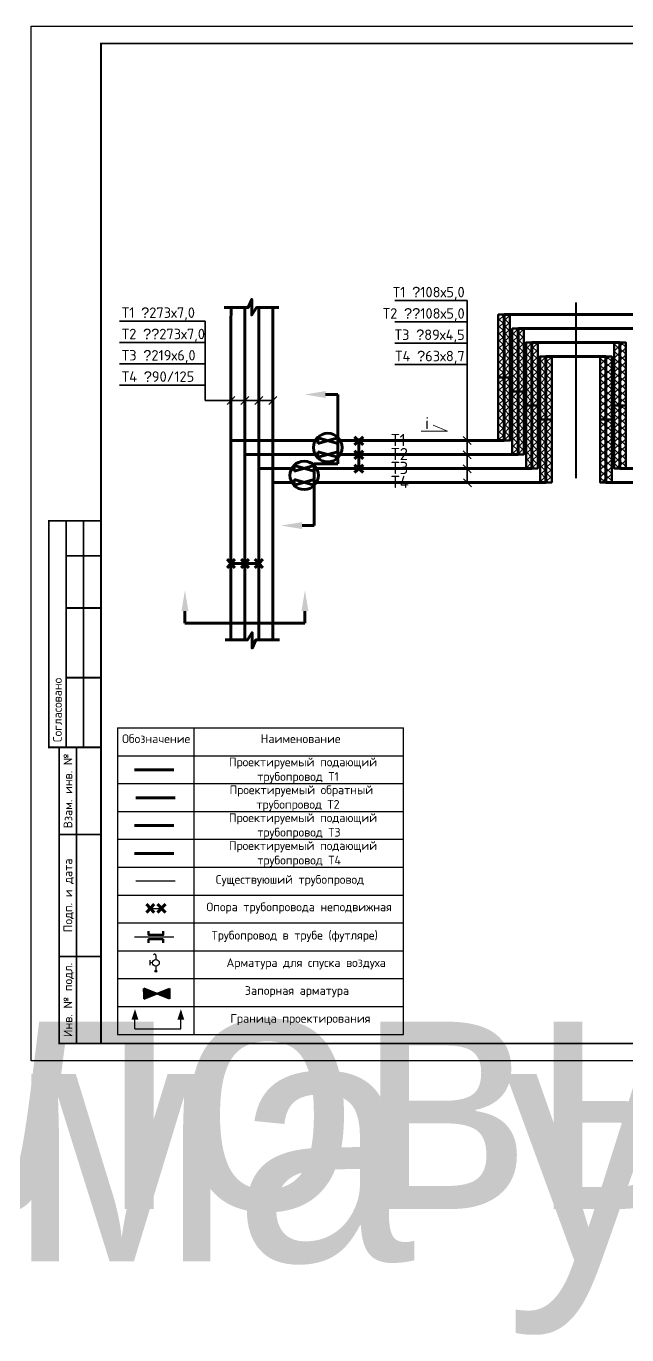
# Model space of a CAD drawing. Header units: millimetres. Extents: x 1642 to 8783, y 1095 to 5441.
# Drawn here: x 2143.9 to 2316.2, y 1846.1 to 2221.7 of the extents above; entities that cross this region are included whole.
import ezdxf
from ezdxf.enums import TextEntityAlignment as Align

# ---------------------------------------------------------------- set-up
doc = ezdxf.new("R2018")
doc.units = ezdxf.units.MM
doc.linetypes.add('ГОСТ 2.303 5', pattern=[24, 20, -1.5, 1, -1.5])
for name, color, linetype, lineweight in [('3 Оъекты сущ.', 7, 'Continuous', 30), ('7 тонкие', 7, 'Continuous', 20), ('9 Размеры на геодезии', 5, 'Continuous', 40), ('Объекты проект.', 1, 'Continuous', 80), ('Основной', 1, 'Continuous', 60), ('Размер 3.5', 250, 'Continuous', 35), ('Размерный', 4, 'Continuous', 30), ('Размеры на чертеже', 250, 'Continuous', 25)]:
    doc.layers.add(name, color=color, linetype=linetype, lineweight=lineweight)
doc.styles.add('-ISOCPEUR-', font='isocpeur.ttf')
doc.styles.get("Standard").update_dxf_attribs({"font": 'arial.ttf'})
pattern_1 = [(45, (-20.8429, 77.5574), (-1.0102788, 1.0102788), []), (135, (-20.8429, 77.5574), (-1.0102788, -1.0102788), [])]
pattern_2 = [(45, (-19.182, 77.5574), (-1.0102788, 1.0102788), []), (135, (-19.182, 77.5574), (-1.0102788, -1.0102788), [])]
pattern_3 = [(45, (-20.8429, 59.4768), (-1.0102788, 1.0102788), []), (135, (-20.8429, 59.4768), (-1.0102788, -1.0102788), [])]
pattern_4 = [(45, (-19.182, 59.4768), (-1.0102788, 1.0102788), []), (135, (-19.182, 59.4768), (-1.0102788, -1.0102788), [])]
pattern_5 = [(45, (-16.8429, 73.5574), (-1.0102788, 1.0102788), []), (135, (-16.8429, 73.5574), (-1.0102788, -1.0102788), [])]
pattern_6 = [(45, (-15.182, 73.5574), (-1.0102788, 1.0102788), []), (135, (-15.182, 73.5574), (-1.0102788, -1.0102788), [])]
pattern_7 = [(45, (-16.8429, 55.4768), (-1.0102788, 1.0102788), []), (135, (-16.8429, 55.4768), (-1.0102788, -1.0102788), [])]
pattern_8 = [(45, (-15.182, 55.4768), (-1.0102788, 1.0102788), []), (135, (-15.182, 55.4768), (-1.0102788, -1.0102788), [])]

# ---------------------------------------------------------------- blocks, each defined once
blk = doc.blocks.new('*U305')
blk.add_lwpolyline([(0, 0), (420, 0), (420, -297), (0, -297)], close=True)
at = {"const_width": 0.5}
blk.add_lwpolyline([(20, -5), (415, -5), (415, -292), (20, -292)], close=True, dxfattribs=at)
for points in [[(20, -207), (5, -207), (5, -142), (20, -142)], [(10, -142), (10, -207)], [(15, -142), (15, -207)], [(10, -152), (20, -152)], [(10, -167), (20, -167)], [(10, -187), (20, -187)], [(20, -292), (8, -292), (8, -207), (20, -207)], [(13, -207), (13, -292)], [(8, -232), (20, -232)], [(8, -267), (20, -267)]]:
    blk.add_lwpolyline(points, dxfattribs=at)
at = {"style": '-ISOCPEUR-'}
blk.add_text('Согласовано', height=2.5, rotation=90, dxfattribs=at).set_placement((7.5, -205.5), align=Align.MIDDLE_LEFT)
for s, p in [('Взам. инв. №', (10.5, -219.5)), ('Подп. и дата', (10.5, -249.5)), ('Инв. № подл.', (10.5, -279.5))]:
    blk.add_text(s, height=2.5, rotation=90, dxfattribs=at).set_placement(p, align=Align.MIDDLE_CENTER)
blk.add_attdef('РАЗРАБОТАЛ', text='', height=2.5).set_placement((250.5, -264.22), align=Align.MIDDLE_LEFT)
at = {"flags": 8}
for tag, height, p in [('ДАТА', 2.5, (290.07, -264.4)), ('ЛИСТ', 3, (386.39, -271.92)), ('ЛИСТОВ', 3, (403.89, -271.92))]:
    blk.add_attdef(tag, text='', height=height, dxfattribs=at).set_placement(p, align=Align.MIDDLE_CENTER)
blk.add_attdef('ПРОВЕРИЛ', (250.75, -270.73), '', height=2.5)
at = {"lineweight": 30, "flags": 104}
for tag, p in [('ТЕПЛОВЫЕ_СЕТИ', (330, -269.5)), ('ИМЯ_ЧЕРТЕЖА', (330, -284.5))]:
    blk.add_attdef(tag, text='', height=3, dxfattribs=at).set_placement(p, align=Align.MIDDLE_CENTER)
at = {"style": '-ISOCPEUR-', "flags": 8}
blk.add_attdef('ФОРМАТ', text='', height=3, dxfattribs=at).set_placement((380.97, -294.75), align=Align.MIDDLE_CENTER)

msp = doc.modelspace()

# ---------------------------------------------------------------- hatches: boundary and pattern name
h = msp.add_hatch()
h.set_pattern_fill('ANSI37', color=256, scale=0.45)
h.set_pattern_definition([(45, (-28.8429, 85.5574), (-1.0102788, 1.0102788), []), (135, (-28.8429, 85.5574), (-1.0102788, -1.0102788), [])])
h.paths.add_polyline_path([(2280.97, 2138.893), (2279.309, 2138.893), (2279.309, 2120.812), (2280.97, 2120.812)])
h = msp.add_hatch()
h.set_pattern_fill('ANSI37', color=256, scale=0.45)
h.set_pattern_definition([(45, (-27.182, 85.5574), (-1.0102788, 1.0102788), []), (135, (-27.182, 85.5574), (-1.0102788, -1.0102788), [])])
h.paths.add_polyline_path([(2282.631, 2138.893), (2280.97, 2138.893), (2280.97, 2120.812), (2282.631, 2120.812)])
h = msp.add_hatch()
h.set_pattern_fill('ANSI37', color=256, scale=0.45)
h.set_pattern_definition([(45, (-24.8429, 81.5574), (-1.0102788, 1.0102788), []), (135, (-24.8429, 81.5574), (-1.0102788, -1.0102788), [])])
h.paths.add_polyline_path([(2284.97, 2134.893), (2283.309, 2134.893), (2283.309, 2116.812), (2284.97, 2116.812)])
h = msp.add_hatch()
h.set_pattern_fill('ANSI37', color=256, scale=0.45)
h.set_pattern_definition([(45, (-23.182, 81.5574), (-1.0102788, 1.0102788), []), (135, (-23.182, 81.5574), (-1.0102788, -1.0102788), [])])
h.paths.add_polyline_path([(2286.631, 2134.893), (2284.97, 2134.893), (2284.97, 2116.812), (2286.631, 2116.812)])
h = msp.add_hatch()
h.set_pattern_fill('ANSI37', color=256, scale=0.45)
h.set_pattern_definition(pattern_1)
h.paths.add_polyline_path([(2288.97, 2130.893), (2287.309, 2130.893), (2287.309, 2112.812), (2288.97, 2112.812)])
h = msp.add_hatch()
h.set_pattern_fill('ANSI37', color=256, scale=0.45)
h.set_pattern_definition(pattern_2)
h.paths.add_polyline_path([(2290.631, 2130.893), (2288.97, 2130.893), (2288.97, 2112.812), (2290.631, 2112.812)])
h = msp.add_hatch()
h.set_pattern_fill('ANSI37', color=256, scale=0.45)
h.set_pattern_definition(pattern_2)
h.paths.add_polyline_path([(2312.533, 2130.893), (2314.194, 2130.893), (2314.194, 2112.812), (2312.533, 2112.812)])
h = msp.add_hatch()
h.set_pattern_fill('ANSI37', color=256, scale=0.45)
h.set_pattern_definition(pattern_1)
h.paths.add_polyline_path([(2314.194, 2130.893), (2315.855, 2130.893), (2315.855, 2112.812), (2314.194, 2112.812)])
h = msp.add_hatch()
h.set_pattern_fill('ANSI37', color=256, scale=0.45)
h.set_pattern_definition(pattern_5)
h.paths.add_polyline_path([(2292.97, 2126.893), (2291.309, 2126.893), (2291.309, 2108.812), (2292.97, 2108.812)])
h = msp.add_hatch()
h.set_pattern_fill('ANSI37', color=256, scale=0.45)
h.set_pattern_definition(pattern_6)
h.paths.add_polyline_path([(2294.631, 2126.893), (2292.97, 2126.893), (2292.97, 2108.812), (2294.631, 2108.812)])
h = msp.add_hatch()
h.set_pattern_fill('ANSI37', color=256, scale=0.45)
h.set_pattern_definition(pattern_6)
h.paths.add_polyline_path([(2308.533, 2126.893), (2310.194, 2126.893), (2310.194, 2108.812), (2308.533, 2108.812)])
h = msp.add_hatch()
h.set_pattern_fill('ANSI37', color=256, scale=0.45)
h.set_pattern_definition(pattern_5)
h.paths.add_polyline_path([(2310.194, 2126.893), (2311.855, 2126.893), (2311.855, 2108.812), (2310.194, 2108.812)])
h = msp.add_hatch()
h.set_pattern_fill('ANSI37', color=256, scale=0.45)
h.set_pattern_definition([(45, (-28.8429, 67.4768), (-1.0102788, 1.0102788), []), (135, (-28.8429, 67.4768), (-1.0102788, -1.0102788), [])])
h.paths.add_polyline_path([(2280.97, 2120.812), (2279.309, 2120.812), (2279.309, 2102.732), (2280.97, 2102.732)])
h = msp.add_hatch()
h.set_pattern_fill('ANSI37', color=256, scale=0.45)
h.set_pattern_definition([(45, (-27.182, 67.4768), (-1.0102788, 1.0102788), []), (135, (-27.182, 67.4768), (-1.0102788, -1.0102788), [])])
h.paths.add_polyline_path([(2282.631, 2120.812), (2280.97, 2120.812), (2280.97, 2102.732), (2282.631, 2102.732)])
h = msp.add_hatch()
h.set_pattern_fill('ANSI37', color=256, scale=0.45)
h.set_pattern_definition([(45, (-24.8429, 63.4768), (-1.0102788, 1.0102788), []), (135, (-24.8429, 63.4768), (-1.0102788, -1.0102788), [])])
h.paths.add_polyline_path([(2284.97, 2116.812), (2283.309, 2116.812), (2283.309, 2098.732), (2284.97, 2098.732)])
h = msp.add_hatch()
h.set_pattern_fill('ANSI37', color=256, scale=0.45)
h.set_pattern_definition([(45, (-23.182, 63.4768), (-1.0102788, 1.0102788), []), (135, (-23.182, 63.4768), (-1.0102788, -1.0102788), [])])
h.paths.add_polyline_path([(2286.631, 2116.812), (2284.97, 2116.812), (2284.97, 2098.732), (2286.631, 2098.732)])
h = msp.add_hatch()
h.set_pattern_fill('ANSI37', color=256, scale=0.45)
h.set_pattern_definition(pattern_3)
h.paths.add_polyline_path([(2288.97, 2112.812), (2287.309, 2112.812), (2287.309, 2094.732), (2288.97, 2094.732)])
h = msp.add_hatch()
h.set_pattern_fill('ANSI37', color=256, scale=0.45)
h.set_pattern_definition(pattern_4)
h.paths.add_polyline_path([(2290.631, 2112.812), (2288.97, 2112.812), (2288.97, 2094.732), (2290.631, 2094.732)])
h = msp.add_hatch()
h.set_pattern_fill('ANSI37', color=256, scale=0.45)
h.set_pattern_definition(pattern_4)
h.paths.add_polyline_path([(2312.533, 2112.812), (2314.194, 2112.812), (2314.194, 2094.732), (2312.533, 2094.732)])
h = msp.add_hatch()
h.set_pattern_fill('ANSI37', color=256, scale=0.45)
h.set_pattern_definition(pattern_3)
h.paths.add_polyline_path([(2314.194, 2112.812), (2315.855, 2112.812), (2315.855, 2094.732), (2314.194, 2094.732)])
h = msp.add_hatch()
h.set_pattern_fill('ANSI37', color=256, scale=0.45)
h.set_pattern_definition(pattern_7)
h.paths.add_polyline_path([(2292.97, 2108.812), (2291.309, 2108.812), (2291.309, 2090.732), (2292.97, 2090.732)])
h = msp.add_hatch()
h.set_pattern_fill('ANSI37', color=256, scale=0.45)
h.set_pattern_definition(pattern_8)
h.paths.add_polyline_path([(2294.631, 2108.812), (2292.97, 2108.812), (2292.97, 2090.732), (2294.631, 2090.732)])
h = msp.add_hatch()
h.set_pattern_fill('ANSI37', color=256, scale=0.45)
h.set_pattern_definition(pattern_8)
h.paths.add_polyline_path([(2308.533, 2108.812), (2310.194, 2108.812), (2310.194, 2090.732), (2308.533, 2090.732)])
h = msp.add_hatch()
h.set_pattern_fill('ANSI37', color=256, scale=0.45)
h.set_pattern_definition(pattern_7)
h.paths.add_polyline_path([(2310.194, 2108.812), (2311.855, 2108.812), (2311.855, 2090.732), (2310.194, 2090.732)])
at = {"lineweight": 30, "ltscale": 2}
h = msp.add_hatch(color=256, dxfattribs=at)
edge = h.paths.add_edge_path()
edge.add_arc((2181.11, 1950.435), 0.263, 0, 360)
at = {"layer": '9 Размеры на геодезии', "linetype": 'ByBlock'}
h = msp.add_hatch(color=0, dxfattribs=at)
h.dxf.hatch_style = 1
h.paths.add_polyline_path([(2181.327, 1943.971), (2177.607, 1945.471), (2177.607, 1942.471)])
h = msp.add_hatch(color=0, dxfattribs=at)
h.dxf.hatch_style = 1
h.paths.add_polyline_path([(2185.047, 1945.471), (2181.327, 1943.971), (2185.047, 1942.471)])

# ---------------------------------------------------------------- linework, layer by layer
at = {"lineweight": 60}
for p, q in [((2202.645, 2050.278), (2202.645, 2136.146)), ((2206.645, 2050.278), (2206.645, 2136.146)), ((2210.645, 2050.278), (2210.645, 2136.146)), ((2214.645, 2050.278), (2214.645, 2136.146)), ((2233.288, 2115.944), (2229.795, 2115.942)), ((2233.296, 2098.732), (2233.288, 2115.944)), ((2227.52, 2103.534), (2227.52, 2101.929)), ((2227.52, 2101.929), (2233.299, 2103.534)), ((2233.299, 2101.929), (2227.52, 2103.534)), ((2233.299, 2103.534), (2233.299, 2101.929)), ((2240.556, 2101.528), (2238.097, 2103.778)), ((2238.097, 2101.528), (2240.556, 2103.778)), ((2202.645, 2102.732), (2227.52, 2102.732)), ((2240.556, 2097.528), (2238.097, 2099.778)), ((2238.097, 2097.528), (2240.556, 2099.778)), ((2239.327, 2094.653), (2239.327, 2102.653)), ((2206.645, 2098.732), (2227.52, 2098.732)), ((2233.299, 2096.086), (2226.527, 2096.086)), ((2226.527, 2096.086), (2226.527, 2095.12)), ((2227.52, 2099.534), (2227.52, 2097.929)), ((2227.52, 2097.929), (2233.299, 2099.534)), ((2233.299, 2097.929), (2227.52, 2099.534)), ((2233.299, 2099.534), (2233.299, 2097.929)), ((2233.299, 2097.929), (2233.299, 2096.086)), ((2210.645, 2094.732), (2220.748, 2094.732)), ((2220.748, 2095.534), (2220.748, 2093.929)), ((2220.748, 2093.929), (2226.527, 2095.534)), ((2226.527, 2093.929), (2220.748, 2095.534)), ((2226.527, 2095.534), (2226.519, 2078.323)), ((2226.527, 2095.534), (2226.527, 2093.929)), ((2240.556, 2093.528), (2238.097, 2095.778)), ((2238.097, 2093.528), (2240.556, 2095.778)), ((2214.645, 2090.732), (2220.748, 2090.732)), ((2220.748, 2091.534), (2220.748, 2089.929)), ((2220.748, 2089.929), (2226.527, 2091.534)), ((2226.527, 2089.929), (2220.748, 2091.534)), ((2226.527, 2091.534), (2226.527, 2089.929)), ((2226.519, 2078.323), (2223.026, 2078.324)), ((2203.77, 2068.656), (2201.52, 2066.198)), ((2203.77, 2066.198), (2201.52, 2068.656)), ((2210.645, 2067.427), (2202.645, 2067.427)), ((2207.77, 2068.656), (2205.52, 2066.198)), ((2207.77, 2066.198), (2205.52, 2068.656)), ((2211.77, 2068.656), (2209.52, 2066.198)), ((2211.77, 2066.198), (2209.52, 2068.656)), ((2189.433, 2050.286), (2189.435, 2053.779)), ((2223.857, 2050.286), (2223.855, 2053.779)), ((2206.645, 2050.278), (2189.433, 2050.286)), ((2206.645, 2050.278), (2223.857, 2050.286))]:
    msp.add_line(p, q, dxfattribs=at)
at = {"color": 7, "lineweight": 30}
for p, q in [((2170.11, 2020.289), (2170.11, 1932.289)), ((2170.11, 2020.289), (2252.11, 2020.289)), ((2192.11, 1932.289), (2192.11, 2020.289)), ((2252.11, 1932.289), (2252.11, 2020.289)), ((2170.11, 2012.289), (2252.11, 2012.289)), ((2170.11, 2012.289), (2252.11, 2012.289)), ((2170.11, 1932.289), (2252.11, 1932.289))]:
    msp.add_line(p, q, dxfattribs=at)
at = {"color": 7}
for p, q in [((2170.11, 2004.289), (2252.11, 2004.289)), ((2170.11, 1996.289), (2252.11, 1996.289)), ((2170.11, 1988.289), (2252.11, 1988.289)), ((2170.11, 1980.289), (2252.11, 1980.289)), ((2170.11, 1972.289), (2252.11, 1972.289)), ((2170.11, 1964.289), (2252.11, 1964.289)), ((2170.11, 1964.289), (2252.11, 1964.289)), ((2170.11, 1956.289), (2252.11, 1956.289)), ((2170.11, 1956.289), (2252.11, 1956.289)), ((2170.11, 1956.289), (2252.11, 1956.289)), ((2170.11, 1956.289), (2252.11, 1956.289)), ((2170.11, 1948.289), (2252.11, 1948.289)), ((2170.11, 1948.289), (2252.11, 1948.289)), ((2170.11, 1940.289), (2252.11, 1940.289)), ((2170.11, 1940.289), (2252.11, 1940.289)), ((2170.11, 1932.289), (2252.11, 1932.289))]:
    msp.add_line(p, q, dxfattribs=at)
at = {"color": 4, "lineweight": 60}
msp.add_line((2186.214, 1992.225), (2174.978, 1992.225), dxfattribs=at)
at = {"color": 6, "lineweight": 60}
msp.add_line((2186.214, 1984.225), (2174.978, 1984.225), dxfattribs=at)
at = {"linetype": 'ГОСТ 2.303 5', "lineweight": 30, "ltscale": 100}
msp.add_line((2186.214, 1960.225), (2174.978, 1960.225), dxfattribs=at)
at = {"color": 7, "lineweight": 50, "ltscale": 0.5}
msp.add_line((2183.206, 1959.613), (2183.206, 1958.538), dxfattribs=at)
at = {"color": 7, "lineweight": 30, "ltscale": 0.5}
for p, q in [((2179.43, 1952.115), (2179.43, 1953.555)), ((2181.11, 1954.948), (2181.11, 1953.795)), ((2180.15, 1952.835), (2179.43, 1952.835)), ((2181.11, 1951.875), (2181.11, 1950.435))]:
    msp.add_line(p, q, dxfattribs=at)
at = {"lineweight": 50}
for points in [[(2280.97, 2138.893), (2279.309, 2138.893), (2279.309, 2120.812), (2280.97, 2120.812)], [(2282.631, 2138.893), (2280.97, 2138.893), (2280.97, 2120.812), (2282.631, 2120.812)], [(2284.97, 2134.893), (2283.309, 2134.893), (2283.309, 2116.812), (2284.97, 2116.812)], [(2286.631, 2134.893), (2284.97, 2134.893), (2284.97, 2116.812), (2286.631, 2116.812)], [(2288.97, 2130.893), (2287.309, 2130.893), (2287.309, 2112.812), (2288.97, 2112.812)], [(2290.631, 2130.893), (2288.97, 2130.893), (2288.97, 2112.812), (2290.631, 2112.812)], [(2312.533, 2130.893), (2314.194, 2130.893), (2314.194, 2112.812), (2312.533, 2112.812)], [(2314.194, 2130.893), (2315.855, 2130.893), (2315.855, 2112.812), (2314.194, 2112.812)], [(2292.97, 2126.893), (2291.309, 2126.893), (2291.309, 2108.812), (2292.97, 2108.812)], [(2294.631, 2126.893), (2292.97, 2126.893), (2292.97, 2108.812), (2294.631, 2108.812)], [(2308.533, 2126.893), (2310.194, 2126.893), (2310.194, 2108.812), (2308.533, 2108.812)], [(2310.194, 2126.893), (2311.855, 2126.893), (2311.855, 2108.812), (2310.194, 2108.812)], [(2280.97, 2120.812), (2279.309, 2120.812), (2279.309, 2102.732), (2280.97, 2102.732)], [(2282.631, 2120.812), (2280.97, 2120.812), (2280.97, 2102.732), (2282.631, 2102.732)], [(2284.97, 2116.812), (2283.309, 2116.812), (2283.309, 2098.732), (2284.97, 2098.732)], [(2286.631, 2116.812), (2284.97, 2116.812), (2284.97, 2098.732), (2286.631, 2098.732)], [(2288.97, 2112.812), (2287.309, 2112.812), (2287.309, 2094.732), (2288.97, 2094.732)], [(2290.631, 2112.812), (2288.97, 2112.812), (2288.97, 2094.732), (2290.631, 2094.732)], [(2312.533, 2112.812), (2314.194, 2112.812), (2314.194, 2094.732), (2312.533, 2094.732)], [(2314.194, 2112.812), (2315.855, 2112.812), (2315.855, 2094.732), (2314.194, 2094.732)], [(2292.97, 2108.812), (2291.309, 2108.812), (2291.309, 2090.732), (2292.97, 2090.732)], [(2294.631, 2108.812), (2292.97, 2108.812), (2292.97, 2090.732), (2294.631, 2090.732)], [(2308.533, 2108.812), (2310.194, 2108.812), (2310.194, 2090.732), (2308.533, 2090.732)], [(2310.194, 2108.812), (2311.855, 2108.812), (2311.855, 2090.732), (2310.194, 2090.732)]]:
    msp.add_lwpolyline(points, close=True, dxfattribs=at)
at = {"color": 7, "lineweight": 50, "ltscale": 0.5}
for points in [[(2179.015, 1961.913), (2179.015, 1960.838), (2183.206, 1960.838), (2183.206, 1961.913)], [(2183.206, 1959.613), (2179.015, 1959.613), (2179.015, 1958.538)]]:
    msp.add_lwpolyline(points, dxfattribs=at)
at = {"lineweight": 60}
for centre, radius in [((2230.409, 2100.732), 4.106), ((2223.637, 2092.732), 4.07)]:
    msp.add_circle(centre, radius, dxfattribs=at)
at = {"color": 7, "lineweight": 30, "ltscale": 0.5}
msp.add_circle((2181.11, 1952.835), 0.96, dxfattribs=at)
at = {"lineweight": 30, "ltscale": 2}
msp.add_circle((2181.11, 1950.435), 0.263, dxfattribs=at)
at = {"color": 7, "lineweight": 30, "ltscale": 0.5}
msp.add_arc((2180.744, 1954.972), 0.367, 356.2591, 154.72194, dxfattribs=at)
at = {"lineweight": 60}
msp.add_solid([(2222.858, 2053.779), (2223.852, 2059.76), (2224.852, 2053.78)], dxfattribs=at)
at = {"layer": '3 Оъекты сущ.', "lineweight": 40, "ltscale": 50}
msp.add_line((2301.582, 2142.328), (2301.582, 2091.946), dxfattribs=at)
at = {"layer": '7 тонкие', "lineweight": 60}
for p, q in [((2202.645, 2136.146), (2202.65, 2140.899)), ((2206.645, 2136.144), (2206.649, 2140.891)), ((2210.645, 2136.146), (2210.645, 2140.905)), ((2214.645, 2136.14), (2214.645, 2140.905)), ((2202.645, 2050.285), (2202.645, 2045.519)), ((2206.645, 2050.278), (2206.645, 2045.519)), ((2210.645, 2050.281), (2210.641, 2045.533)), ((2214.645, 2050.278), (2214.64, 2045.526))]:
    msp.add_line(p, q, dxfattribs=at)
for points in [[(2216.358, 2140.905), (2209.957, 2140.905), (2208.593, 2138.792), (2208.593, 2143.241), (2207.563, 2140.891), (2200.724, 2140.896)], [(2200.932, 2045.519), (2207.333, 2045.519), (2208.697, 2047.633), (2208.697, 2043.183), (2209.726, 2045.534), (2216.566, 2045.528)]]:
    msp.add_lwpolyline(points, dxfattribs=at)
at = {"layer": '7 тонкие', "color": 7}
msp.add_lwpolyline([(2264.164, 2105.454), (2257.177, 2105.451), (2264.778, 2105.451), (2260.591, 2107.176)], dxfattribs=at)
at = {"layer": '9 Размеры на геодезии', "color": 0, "linetype": 'ByBlock'}
for p, q in [((2177.607, 1942.471), (2185.047, 1945.471)), ((2185.047, 1942.471), (2177.607, 1945.471)), ((2177.607, 1944.471), (2177.607, 1945.471)), ((2177.607, 1945.471), (2177.607, 1942.471)), ((2177.607, 1944.471), (2177.607, 1943.471)), ((2185.047, 1945.471), (2185.047, 1942.471)), ((2185.047, 1944.471), (2185.047, 1943.471))]:
    msp.add_line(p, q, dxfattribs=at)
at = {"layer": 'Объекты проект.', "color": 1}
for p, q in [((2280.97, 2102.732), (2280.97, 2138.893)), ((2280.97, 2138.893), (2322.194, 2138.893)), ((2233.299, 2102.732), (2280.97, 2102.732))]:
    msp.add_line(p, q, dxfattribs=at)
at = {"layer": 'Объекты проект.', "color": 5}
for p, q in [((2284.97, 2098.732), (2284.97, 2134.893)), ((2284.97, 2134.893), (2318.194, 2134.893)), ((2233.299, 2098.732), (2284.97, 2098.732))]:
    msp.add_line(p, q, dxfattribs=at)
at = {"layer": 'Объекты проект.', "color": 4}
for p, q in [((2288.97, 2094.732), (2288.97, 2130.893)), ((2288.97, 2130.893), (2314.194, 2130.893)), ((2314.194, 2094.732), (2314.194, 2130.893)), ((2226.527, 2094.732), (2288.97, 2094.732)), ((2314.194, 2094.732), (2420.428, 2094.732))]:
    msp.add_line(p, q, dxfattribs=at)
at = {"layer": 'Объекты проект.', "color": 6}
for p, q in [((2292.97, 2090.732), (2292.97, 2126.893)), ((2292.97, 2126.893), (2310.194, 2126.893)), ((2310.194, 2090.732), (2310.194, 2126.893)), ((2226.527, 2090.732), (2292.97, 2090.732)), ((2310.194, 2090.732), (2424.428, 2090.732))]:
    msp.add_line(p, q, dxfattribs=at)
at = {"layer": 'Объекты проект.', "lineweight": 60}
msp.add_line((2186.214, 2008.225), (2174.978, 2008.225), dxfattribs=at)
at = {"layer": 'Объекты проект.', "color": 5, "lineweight": 60}
msp.add_line((2186.588, 2000.225), (2175.351, 2000.225), dxfattribs=at)
at = {"layer": 'Основной', "color": 5}
for p, q in [((2178.364, 1967.238), (2180.614, 1969.696)), ((2178.364, 1969.696), (2180.614, 1967.238))]:
    msp.add_line(p, q, dxfattribs=at)
at = {"layer": 'Основной', "color": 1}
for p, q in [((2181.607, 1967.238), (2183.857, 1969.696)), ((2181.607, 1969.696), (2183.857, 1967.238))]:
    msp.add_line(p, q, dxfattribs=at)
at = {"layer": 'Размер 3.5'}
for p, q in [((2249.596, 2142.918), (2270.376, 2142.918)), ((2270.376, 2090.732), (2270.376, 2142.918)), ((2195.23, 2137.016), (2170.627, 2137.016)), ((2195.23, 2114.199), (2195.23, 2137.016)), ((2249.596, 2136.798), (2270.376, 2136.798)), ((2195.23, 2130.896), (2170.627, 2130.896)), ((2249.596, 2130.679), (2270.376, 2130.679)), ((2195.23, 2124.777), (2170.627, 2124.777)), ((2249.617, 2124.559), (2270.376, 2124.559)), ((2195.23, 2118.658), (2170.627, 2118.658)), ((2201.5, 2113.054), (2203.79, 2115.344)), ((2205.5, 2113.054), (2207.79, 2115.344)), ((2209.5, 2113.054), (2211.79, 2115.344)), ((2213.5, 2113.054), (2215.79, 2115.344)), ((2195.23, 2114.199), (2214.645, 2114.199)), ((2271.521, 2101.587), (2269.231, 2103.877)), ((2271.521, 2097.46), (2269.231, 2099.75)), ((2271.521, 2093.46), (2269.231, 2095.75)), ((2271.648, 2089.46), (2269.357, 2091.75))]:
    msp.add_line(p, q, dxfattribs=at)
at = {"layer": 'Размерный', "color": 7, "lineweight": 30}
for p, q in [((2186.588, 1976.225), (2175.351, 1976.225)), ((2179.489, 1968.467), (2182.732, 1968.467)), ((2175.097, 1933.846), (2175.098, 1936.491)), ((2188.259, 1933.846), (2188.259, 1936.491)), ((2175.097, 1933.846), (2188.258, 1933.846))]:
    msp.add_line(p, q, dxfattribs=at)
for points in [[(2229.795, 2114.945), (2223.814, 2115.939), (2229.794, 2116.939)], [(2223.026, 2079.321), (2217.046, 2078.327), (2223.025, 2077.328)], [(2190.431, 2053.779), (2189.437, 2059.76), (2188.438, 2053.78)], [(2176.095, 1936.491), (2175.101, 1939.538), (2174.101, 1936.492)], [(2189.256, 1936.491), (2188.262, 1939.538), (2187.263, 1936.492)]]:
    msp.add_solid(points, dxfattribs=at)

# ---------------------------------------------------------------- block references
at = {"layer": 'Размеры на чертеже', "lineweight": 90}
ref = msp.add_blockref('*U305', (1642.383, 2221.672), dxfattribs=at)
lines = msp.add_mtext('Схема участка тепловой сети', dxfattribs={"layer": '0', "insert": (1972.383, 1937.172), "char_height": 70, "attachment_point": 1})
ref.add_attrib('ИМЯ_ЧЕРТЕЖА', '', (1972.383, 1937.172), dxfattribs={"flags": 104}).embed_mtext(lines)
lines = msp.add_mtext('Тепловые сети', dxfattribs={"layer": '0', "insert": (1972.383, 1952.172), "char_height": 70, "attachment_point": 1})
ref.add_attrib('ТЕПЛОВЫЕ_СЕТИ', '', (1972.383, 1952.172), dxfattribs={"flags": 104}).embed_mtext(lines)
msp.add_blockref('*U305', (2145.366, 2221.672), dxfattribs=at)

# ---------------------------------------------------------------- texts
at = {"color": 7, "lineweight": 30, "style": '-ISOCPEUR-'}
for s, p in [('Существуюший трубопровод', (2198.264, 1975.505)), ('Трубопровод в трубе (футляре)', (2197.066, 1959.505))]:
    msp.add_text(s, height=2.50001, dxfattribs=at).set_placement(p)
at = {"char_height": 3, "style": '-ISOCPEUR-'}
for s, width, insert, attachment_point in [('Т1 {\\fArial|b0|i0|c204|p34;\x9d}108х5,0', 23.76088, (2269.679, 2146.846), 3), ('Т1 {\\fArial|b0|i0|c204|p34;\x9d}273х7,0', 23.76088, (2171.324, 2140.944), 1), ('Т2 {\\fArial|b0|i0|c204|p34;\x9d\x9d}108х5,0', 23.76088, (2269.679, 2140.726), 3), ('Т2 {\\fArial|b0|i0|c204|p34;\x9d\x9d}273х7,0', 23.76088, (2171.324, 2134.824), 1), ('Т3 {\\fArial|b0|i0|c204|p34;\x9d}89х4,5', 23.76088, (2269.679, 2134.607), 3), ('Т3 {\\fArial|b0|i0|c204|p34;\x9d}219х6,0', 23.76088, (2171.324, 2128.705), 1), ('Т4 {\\fArial|b0|i0|c204|p34;\x9d}63х8,7', 28.83105, (2269.679, 2128.487), 3), ('Т4 {\\fArial|b0|i0|c204|p34;\x9d}90/125', 23.76088, (2171.324, 2122.585), 1)]:
    msp.add_mtext_dynamic_manual_height_columns(s, width=width, gutter_width=12.5, heights=[0], dxfattribs=dict(at, insert=insert, attachment_point=attachment_point))
at = {"color": 7, "lineweight": 30, "char_height": 2.50001, "attachment_point": 1, "style": '-ISOCPEUR-'}
for s, insert, width in [('\\pi1.29898;Обозначение', (2170.11, 2018.4), 22), ('\\pi19.04897;Наименование', (2192.11, 2018.4), 22), ('\\pxi3.96959;{\\C0;Проектируемый подающий \\P\\pi7.22938;трубопровод Т1}', (2192.11, 2011.728), 67.99191), ('\\pxi4.04459;{\\C0;Проектируемый обратный \\P\\pi7.13349;трубопровод Т2}', (2192.11, 2003.728), 71.6856), ('\\pxi3.96959;{\\C0;Проектируемый подающий \\P\\pi7.22938;трубопровод Т3}', (2192.11, 1995.728), 67.99191), ('\\pxi3.96959;{\\C0;Проектируемый подающий \\P\\pi7.22938;трубопровод Т4}', (2192.11, 1987.728), 67.99191), ('\\pxi1.39461;{\\C0;Опора трубопровода неподвижная}', (2192.11, 1970.13), 75.49839), ('\\pxi3.69462;{\\C0;Арматура для спуска воздуха}', (2192.11, 1954.13), 79.54949), ('\\pxi5.79822;{\\C0;Запорная арматура}', (2192.11, 1946.13), 80.38349), ('\\pxi4.14459;{\\C0;Граница проектирования}', (2192.11, 1938.13), 70.49407)]:
    msp.add_mtext(s, dxfattribs=dict(at, insert=insert, width=width))
at = {"layer": 'Размерный', "color": 7, "style": '-ISOCPEUR-'}
for s, p in [('i', (2258.341, 2106.016)), ('Т1', (2248.543, 2101.121)), ('Т2', (2248.543, 2097.121)), ('Т3', (2248.543, 2093.121)), ('Т4', (2248.543, 2089.121))]:
    msp.add_text(s, height=3.5, dxfattribs=at).set_placement(p)

doc.saveas('drawing.dxf')
